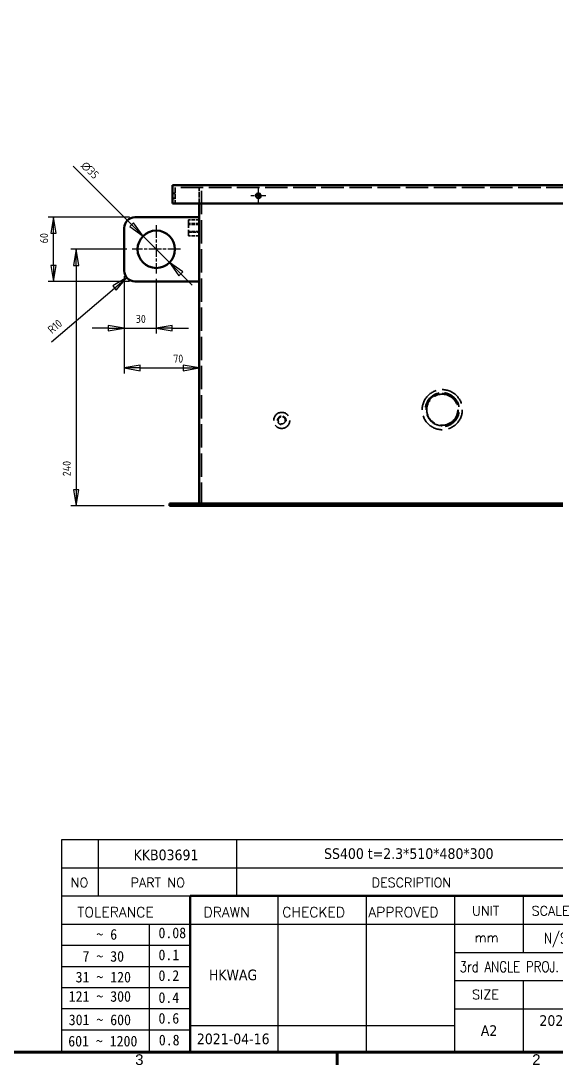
# Model space of a CAD drawing. Header units: millimetres. Extents: x 0 to 2970, y 0 to 2100.
# Drawn here: x 1932 to 2432, y 38 to 1015 of the extents above; entities that cross this region are included whole.
import ezdxf
from ezdxf.enums import TextEntityAlignment as Align

# ---------------------------------------------------------------- set-up
doc = ezdxf.new("R2010")
doc.units = ezdxf.units.MM
doc.header["$LTSCALE"] = 5
doc.linetypes.add('CHAIN', pattern=[0.35429999999999995, 0.2362, -0.0295, 0.0591, -0.0295])
doc.linetypes.add('DASHED', pattern=[0.2067, 0.1654, -0.0413])
doc.layers.get('0').update_dxf_attribs({"lineweight": 25})
for name, color, linetype, lineweight in [('가려진 것(ISO)', 5, 'DASHED', 35), ('가시적인 것(ISO)', 7, 'Continuous', 50), ('가시적인 좁은 것(ISO)', 1, 'Continuous', 35), ('경계(ISO)', 7, 'Continuous', 70), ('제목(ISO)', 5, 'Continuous', 50), ('중심 표식(ISO)', 1, 'Continuous', 25), ('치수(ISO)', 7, 'Continuous', 25)]:
    doc.layers.add(name, color=color, linetype=linetype, lineweight=lineweight)
doc.styles.add('HAN_291', font='')
doc.styles.add('ISO Proportional', font='arial.ttf')
doc.styles.add('ISO ProportionalPSTEK', font='isocp.shx')
doc.styles.add('RC_284', font='ROMANC.shx')
doc.styles.add('RC_287', font='ROMANC.shx')
doc.styles.add('텍스트 스타일333', font='ROMANC.shx', dxfattribs={"width": 0.800000011920929})
doc.styles.add('텍스트 스타일359', font='tahoma.ttf')
doc.styles.get('HAN_291').set_extended_font_data('GulimChe')
doc.dimstyles.new('PSTEK', dxfattribs={"dimscale": 5, "dimtxt": 1.5, "dimasz": 3, "dimexe": 1, "dimexo": 1, "dimgap": 1, "dimtad": 1, "dimrnd": 1e-08, "dimdsep": 46, "dimtxsty": 'ISO ProportionalPSTEK', "dimblk": 'Filled-1', "dimcen": 0.09, "dimdle": 10, "dimclrd": 3, "dimclre": 3, "dimclrt": 1, "dimadec": 1, "dimazin": 2, "dimtfac": 1, "dimtmove": 0, "dimatfit": 3, "dimfxl": 0, "dimtolj": 1, "dimlwd": -1, "dimlwe": -1, "dimarcsym": 0})

# ---------------------------------------------------------------- blocks, each defined once
blk = doc.blocks.new('경계 Default Border')
at = {"layer": '경계(ISO)'}
blk.add_line((445.4999923706055, 10), (445.4999923706055, 7.599999904632568), dxfattribs=at)
at = {"layer": '경계(ISO)', "flags": 128}
blk.add_lwpolyline([(10, 10), (10, 410), (584.0000152587891, 410), (584.0000152587891, 10), (10, 10)], dxfattribs=at)
at = {"layer": '경계(ISO)', "color": 7, "char_height": 2.000000029802322, "attachment_point": 7, "style": 'ISO Proportional'}
for s, insert in [('3', (407.7215234835991, 7.566463384218514)), ('2', (481.9331233847226, 7.599999970197677))]:
    blk.add_mtext(s, dxfattribs=dict(at, insert=insert))
blk = doc.blocks.new('제목 블록 PSTEK')
at = {"color": 180}
for p, q in [((182.475792979055, 11.79100474011392), (182.4757929790549, 51.56524660363496)), ((182.4757929790549, 51.56524660363496), (372.4757929537551, 51.56524660363496)), ((189.2651435055721, 51.56524660363496), (189.2651435055722, 41.00524660363494)), ((215.2152739891528, 41.00524660363494), (215.2152739891528, 51.56524660363496)), ((182.475792979055, 46.2852466036349), (372.4757929537551, 46.28524660363492)), ((182.475792979055, 41.00524660363493), (206.451475290024, 41.00524660363493)), ((222.9401812389276, 11.79100474011392), (222.9401812389276, 41.00524660363494)), ((239.4288871878316, 11.79100474011392), (239.4288871878316, 41.00524660363494)), ((255.9175931367356, 11.79100474011392), (255.9175931367356, 41.00524660363494)), ((268.6918866058747, 41.00524660363494), (268.6918866058747, 30.44524660363498)), ((182.475792979055, 35.72524660363497), (206.451475290024, 35.72524660363497)), ((198.8621818849491, 12.02524660363491), (198.8621818849491, 35.72524660363497)), ((206.451475290024, 35.72524660363497), (372.4757929537551, 35.72524660363497)), ((182.475792979055, 31.77524660363492), (206.451475290024, 31.77524660363492)), ((255.917593136736, 30.44524660363498), (372.4757929537552, 30.44524660363501)), ((182.475792979055, 27.82524660363487), (206.451475290024, 27.82524660363487)), ((182.475792979055, 23.87524660363505), (206.451475290024, 23.87524660363505)), ((255.9175931367359, 25.16524660363502), (372.4757929537552, 25.165246603635)), ((268.6918866058744, 25.16524660363502), (268.6918866058744, 11.79100474011392)), ((182.475792979055, 19.92524660363478), (206.451475290024, 19.92524660363478)), ((255.9175931367359, 19.88524660363481), (310.0881549537553, 19.88524660363481)), ((182.475792979055, 15.97524660363496), (206.451475290024, 15.97524660363496)), ((206.451475290024, 16.74100474011396), (255.9175931367359, 16.74100474011396)), ((182.475792979055, 11.79100474011392), (372.4757929537551, 11.79100474011389))]:
    blk.add_line(p, q, dxfattribs=at)
at = {"color": 7, "linetype": 'Continuous', "lineweight": 25}
blk.add_line((182.4771903250938, 46.27967054998719), (231.7273669611342, 46.27967054998717), dxfattribs=at)
at = {"color": 7, "lineweight": 50}
for p, q in [((206.4514752900237, 11.79100474011392), (206.4514752900237, 41.00524660363494)), ((206.451475290024, 41.00524660363494), (372.4757929537551, 41.00524660363496))]:
    blk.add_line(p, q, dxfattribs=at)
at = {"layer": '제목(ISO)', "lineweight": 18}
blk.add_line((182.475792979055, 35.72500474011393), (182.475792979055, 11.79100474011392), dxfattribs=at)
at = {"color": 7}
for s, height, style, p in [('NO', 1.742399930953979, 'RC_284', (184.135398793432, 42.62317362549192)), ('PART NO', 1.742399930953979, 'RC_284', (195.3359407378685, 42.62317362549192)), ('DESCRIPTION', 1.742399930953979, 'RC_284', (240.4025565652523, 42.62317362549192)), ('UNIT', 1.742399930953979, 'RC_284', (259.1652673287452, 37.34317362549218)), ('SCALE', 1.742399930953979, 'RC_284', (270.2934779252897, 37.34317362549218)), (' TOLERANCE', 1.899999976158142, 'RC_287', (184.0872874387979, 37.00893196870329)), ('DRAWN', 1.899999976158142, 'RC_287', (208.9766620976279, 37.00893196870329)), ('CHECKED', 1.899999976158142, 'RC_287', (223.6856844514997, 37.00893196870329)), ('APPROVED', 1.899999976158142, 'RC_287', (239.7795453577791, 37.00893196870329)), ('    ~ 6', 2.000000029802322, 'HAN_291', (183.7721304966814, 32.8176515608431)), ('0.08', 2.000000029802322, 'HAN_291', (200.5467345600617, 33.09873600004101)), ('mm', 1.742399930953979, 'RC_284', (259.6505418159997, 32.3543089683787)), ('  7 ~ 30', 2.000000029802322, 'HAN_291', (183.7721304966814, 28.70538114822415)), ('0.1', 2.000000029802322, 'HAN_291', (200.5467345600617, 28.98646558742206)), (' 31 ~ 120', 2.000000029802322, 'HAN_291', (183.7721304966814, 24.82628181916237)), ('0.2', 2.000000029802322, 'HAN_291', (200.5467345600617, 25.10736625836028)), ('121 ~ 300', 2.000000029802322, 'HAN_291', (183.7721304966814, 21.21401206133254)), ('0.4', 2.000000029802322, 'HAN_291', (200.5467345600617, 20.99509650053045)), ('SIZE', 1.742399930953979, 'RC_284', (259.1652673287452, 21.69497768947366)), ('301 ~ 600', 2.000000029802322, 'HAN_291', (183.7721304966814, 16.83491273227077)), ('0.6', 2.000000029802322, 'HAN_291', (200.5467345600617, 17.11599717146868)), ('601 ~ 1200', 2.000000029802322, 'HAN_291', (183.6802025156883, 12.84759660881125)), ('0.8', 2.000000029802322, 'HAN_291', (200.6097246063884, 13.05732192299702))]:
    blk.add_text(s, height=height, dxfattribs=dict(at, style=style)).set_placement(p)
at = {"color": 7, "style": '텍스트 스타일333', "width": 0.7999999523162842}
blk.add_text('N/S', height=2.000000029802322, dxfattribs=at).set_placement((274.7838860285014, 33.08524660363496), align=Align.MIDDLE_CENTER)
blk.add_text('3rd ANGLE PROJ.', height=2.000000029802322, dxfattribs=at).set_placement((256.8430306642954, 26.76148381654429))
at = {"layer": '제목(ISO)', "color": 7, "style": '텍스트 스타일359'}
for tag, p in [('4._COLOR_001', (314.5494470160825, 49.5866555044509)), ('부품_번호_001', (195.8984192975649, 47.68851719507643)), ('설명_001', (231.5000355725111, 47.93093315671037)), ('재질_001', (291.7330019921214, 47.93438708374926)), ("3._Q'TY_001", (312.7118730373913, 47.93039168245939)), ('질량\\P3;_001', (349.5094842732269, 48.17078166006607)), ('4._COLOR_002', (324.3217266407488, 46.23628954762174)), ('1._MODEL_NAME_001', (332.1084007889927, 37.37372118353427)), ('제목_001', (338.1744695842885, 32.12981675869008)), ('설계자_001', (209.9799229420091, 25.24293205220372)), ('부품_번호_001', (334.5576595507968, 26.81372118353431)), ('프로젝트_001', (271.7590988545725, 16.70023296085608)), ('시트_크기_001', (260.8024689863173, 14.82595734510938)), ('작성_날짜_001', (207.7211894128072, 13.27447932001324)), ('프로젝트_002', (275.5713032329241, 13.30272914206318))]:
    blk.add_attdef(tag, p, '', height=1.983050853013992, dxfattribs=at)
for tag, p in [('점검자', (231.1845342133799, 26.23312567187446)), ('엔지니어링_승인자', (247.673240162284, 26.23312567187446)), ('점검_날짜', (231.1845342133799, 14.26600474011394)), ('엔지니어링_승인_날짜', (247.673240162284, 14.26600474011394))]:
    blk.add_attdef(tag, text='', height=1.983050853013992, dxfattribs=at).set_placement(p, align=Align.MIDDLE_CENTER)
blk = doc.blocks.new('Filled-1')
at = {"color": 0}
for p, q in [((0, 0), (-1, 0.1666666666666667)), ((-1, 0.1666666666666667), (-1, -0.1666666666666667)), ((-1, 0), (0, 0)), ((-1, -0.1666666666666667), (0, 0))]:
    blk.add_line(p, q, dxfattribs=at)
at = {"color": 0, "flags": 128}
blk.add_lwpolyline([(-1, -0.1666666666666667), (0, 0), (-1, 0.1666666666666667), (-1, -0.1666666666666667)], dxfattribs=at)
at = {"color": 0}
blk.add_solid([(-1, -0.1666666666666667), (0, 0), (-1, 0.1666666666666667), (-1, -0.1666666666666667)], dxfattribs=at)
blk = doc.blocks.new('*D40')
at = {"layer": 'Defpoints', "color": 0, "transparency": 16777216}
for p in [(2035.79136022186, 800.9048477460615), (1983.382450861978, 560.9048477460615), (2070.591360221932, 560.9048477460615)]:
    blk.add_point(p, dxfattribs=at)
at = {"layer": '치수(ISO)', "color": 3, "transparency": 16777216}
for p, q in [((2030.79136022186, 800.9048477460615), (1978.382450861978, 800.9048477460615)), ((1983.382450861978, 785.9048477460615), (1983.382450861978, 575.9048477460615)), ((2065.591360221932, 560.9048477460615), (1978.382450861978, 560.9048477460615))]:
    blk.add_line(p, q, dxfattribs=at)
at = {"layer": '치수(ISO)', "color": 3, "transparency": 16777216, "xscale": 15, "yscale": 15, "zscale": 15}
for p, rotation in [((1983.382450861978, 800.9048477460615), 90), ((1983.382450861978, 560.9048477460615), 270)]:
    blk.add_blockref('Filled-1', p, dxfattribs=dict(at, rotation=rotation))
at = {"layer": '치수(ISO)', "color": 1, "transparency": 16777216, "insert": (1970.880974484025, 588.6816686122032), "char_height": 7.5, "attachment_point": 1, "rotation": 90, "style": 'ISO ProportionalPSTEK'}
blk.add_mtext('\\A1;240', dxfattribs=at)
blk = doc.blocks.new('*D41')
at = {"layer": 'Defpoints', "color": 0, "transparency": 16777216}
for p in [(1962.14970972695, 830.9048477460616), (2038.291360221861, 830.9048477460616), (2038.291360221861, 770.9048477460616)]:
    blk.add_point(p, dxfattribs=at)
at = {"layer": '치수(ISO)', "color": 3, "transparency": 16777216}
for p, q in [((2033.291360221861, 830.9048477460616), (1957.14970972695, 830.9048477460616)), ((1962.14970972695, 785.9048477460616), (1962.14970972695, 815.9048477460616)), ((2033.291360221861, 770.9048477460616), (1957.14970972695, 770.9048477460616))]:
    blk.add_line(p, q, dxfattribs=at)
at = {"layer": '치수(ISO)', "color": 3, "transparency": 16777216, "xscale": 15, "yscale": 15, "zscale": 15}
for p, rotation in [((1962.14970972695, 830.9048477460616), 90), ((1962.14970972695, 770.9048477460616), 270)]:
    blk.add_blockref('Filled-1', p, dxfattribs=dict(at, rotation=rotation))
at = {"layer": '치수(ISO)', "color": 1, "transparency": 16777216, "insert": (1949.649709726949, 806.5524855413372), "char_height": 7.5, "attachment_point": 1, "rotation": 90, "style": 'ISO ProportionalPSTEK'}
blk.add_mtext('\\A1;60', dxfattribs=at)
blk = doc.blocks.new('*D42')
at = {"layer": 'Defpoints', "color": 0, "transparency": 16777216}
for p in [(2028.291360221861, 780.9048477460616), (2058.29136022186, 778.4048477460615), (2058.29136022186, 727.0491142166998)]:
    blk.add_point(p, dxfattribs=at)
at = {"layer": '치수(ISO)', "color": 3, "transparency": 16777216}
for p, q in [((2028.291360221861, 775.9048477460616), (2028.291360221861, 722.0491142166998)), ((2058.29136022186, 773.4048477460615), (2058.29136022186, 722.0491142166998)), ((2013.291360221861, 727.0491142166998), (1998.291360221861, 727.0491142166998)), ((2028.291360221861, 727.0491142166998), (2058.29136022186, 727.0491142166998)), ((2073.29136022186, 727.0491142166998), (2088.29136022186, 727.0491142166998))]:
    blk.add_line(p, q, dxfattribs=at)
at = {"layer": '치수(ISO)', "color": 3, "transparency": 16777216, "xscale": 15, "yscale": 15, "zscale": 15}
blk.add_blockref('Filled-1', (2028.291360221861, 727.0491142166998), dxfattribs=at)
at = {"layer": '치수(ISO)', "color": 3, "transparency": 16777216, "xscale": 15, "yscale": 15, "zscale": 15, "rotation": 180}
blk.add_blockref('Filled-1', (2058.29136022186, 727.0491142166998), dxfattribs=at)
at = {"layer": '치수(ISO)', "color": 1, "transparency": 16777216, "insert": (2039.163407465955, 739.5491142166998), "char_height": 7.5, "attachment_point": 1, "style": 'ISO ProportionalPSTEK'}
blk.add_mtext('\\A1;30', dxfattribs=at)
blk = doc.blocks.new('*D43')
at = {"layer": 'Defpoints', "color": 0, "transparency": 16777216}
for p in [(2028.291360221861, 780.9048477460616), (2098.291360221923, 739.2975357669549), (2098.291360221923, 689.8918173736805)]:
    blk.add_point(p, dxfattribs=at)
at = {"layer": '치수(ISO)', "color": 3, "transparency": 16777216}
for p, q in [((2028.291360221861, 775.9048477460616), (2028.291360221861, 684.8918173736805)), ((2043.291360221861, 689.8918173736805), (2083.291360221923, 689.8918173736805))]:
    blk.add_line(p, q, dxfattribs=at)
at = {"layer": '치수(ISO)', "color": 3, "transparency": 16777216, "xscale": 15, "yscale": 15, "zscale": 15, "rotation": 180}
blk.add_blockref('Filled-1', (2028.291360221861, 689.8918173736805), dxfattribs=at)
at = {"layer": '치수(ISO)', "color": 3, "transparency": 16777216, "xscale": 15, "yscale": 15, "zscale": 15}
blk.add_blockref('Filled-1', (2098.291360221923, 689.8918173736805), dxfattribs=at)
at = {"layer": '치수(ISO)', "color": 1, "transparency": 16777216, "insert": (2074.163407465986, 702.3918173736805), "char_height": 7.5, "attachment_point": 1, "style": 'ISO ProportionalPSTEK'}
blk.add_mtext('\\A1;70', dxfattribs=at)
blk = doc.blocks.new('*D44')
at = {"layer": 'Defpoints', "color": 0, "transparency": 16777216}
for p in [(2045.916991551094, 813.279216416824), (2070.665728892627, 788.5304790752982)]:
    blk.add_point(p, dxfattribs=at)
at = {"layer": '치수(ISO)', "color": 3, "transparency": 16777216}
for p, q in [((2035.310389833294, 823.8858181346206), (1980.473217333934, 878.722990633964)), ((2070.665728892627, 788.5304790752982), (2045.916991551094, 813.279216416824)), ((2081.272330610427, 777.9238773575015), (2091.878932328227, 767.3172756397049))]:
    blk.add_line(p, q, dxfattribs=at)
at = {"layer": '치수(ISO)', "color": 3, "transparency": 16777216, "xscale": 15, "yscale": 15, "zscale": 15}
for p, rotation in [((2045.916991551094, 813.279216416824), 315.0000000000087), ((2070.665728892627, 788.5304790752982), 135.0000000000087)]:
    blk.add_blockref('Filled-1', p, dxfattribs=dict(at, rotation=rotation))
at = {"layer": '치수(ISO)', "color": 1, "transparency": 16777216, "insert": (1992.847586004697, 884.0262914928649), "char_height": 7.5, "attachment_point": 1, "rotation": 315.0000000000087, "style": 'ISO ProportionalPSTEK'}
blk.add_mtext('\\A1;∅35', dxfattribs=at)
blk = doc.blocks.new('*D45')
at = {"layer": 'Defpoints', "color": 0, "transparency": 16777216}
for p in [(2030.679226221912, 774.4198330223452), (2038.291360221861, 780.9048477460618)]:
    blk.add_point(p, dxfattribs=at)
at = {"layer": '치수(ISO)', "color": 3, "transparency": 16777216}
blk.add_line((1960.269661918355, 714.4357259109776), (2019.261025221988, 764.6923109367705), dxfattribs=at)
at = {"layer": '치수(ISO)', "color": 3, "transparency": 16777216, "xscale": 15, "yscale": 15, "zscale": 15, "rotation": 40.42871436622988}
blk.add_blockref('Filled-1', (2030.679226221912, 774.4198330223452), dxfattribs=at)
at = {"layer": '치수(ISO)', "color": 1, "transparency": 16777216, "insert": (1955.969460513684, 727.1934007727721), "char_height": 7.5, "attachment_point": 1, "rotation": 40.428714366229876, "style": 'ISO ProportionalPSTEK'}
blk.add_mtext('\\A1;R10', dxfattribs=at)

msp = doc.modelspace()

# ---------------------------------------------------------------- linework, layer by layer
at = {"layer": '가려진 것(ISO)', "ltscale": 26.38870620727539}
msp.add_line((2100.591360221923, 560.9048477460616), (2100.591360221923, 860.9048477460615), dxfattribs=at)
at = {"layer": '가려진 것(ISO)', "ltscale": 0.876060426235199}
for p, q in [((2075.891360221901, 853.4048477460615), (2073.591360221907, 853.4048477460615)), ((2073.591360221907, 852.9718477460616), (2075.891360221901, 852.9718477460616)), ((2073.591360221907, 848.8378477460615), (2075.891360221901, 848.8378477460615)), ((2073.591360221907, 848.4048477460615), (2075.891360221901, 848.4048477460615)), ((2080.591360221927, 560.9048477460615), (2080.591360221927, 563.2048477460615)), ((2090.591360221927, 560.9048477460615), (2090.591360221927, 563.2048477460615)), ((2160.591360221927, 560.9048477460615), (2160.591360221927, 563.2048477460615)), ((2170.591360221927, 560.9048477460615), (2170.591360221927, 563.2048477460615)), ((2240.591360221927, 560.9048477460615), (2240.591360221927, 563.2048477460615)), ((2250.591360221927, 560.9048477460615), (2250.591360221927, 563.2048477460615)), ((2320.591360221927, 560.9048477460615), (2320.591360221927, 563.2048477460615)), ((2330.591360221927, 560.9048477460615), (2330.591360221927, 563.2048477460615)), ((2400.591360221927, 560.9048477460615), (2400.591360221927, 563.2048477460615)), ((2410.591360221927, 560.9048477460615), (2410.591360221927, 563.2048477460615))]:
    msp.add_line(p, q, dxfattribs=at)
at = {"layer": '가려진 것(ISO)', "ltscale": 5.713989734649658}
for p, q in [((2075.891360221924, 858.6048477460615), (2075.891360221924, 843.6048477460614)), ((2098.291360221923, 843.6048477460614), (2098.291360221923, 858.6048477460615))]:
    msp.add_line(p, q, dxfattribs=at)
at = {"layer": '가려진 것(ISO)', "ltscale": 25.43222999572754}
msp.add_line((2575.291360221936, 858.6048477460615), (2075.891360221924, 858.6048477460615), dxfattribs=at)
at = {"layer": '가려진 것(ISO)', "ltscale": 8.975571632385254}
msp.add_line((2088.291360221834, 828.4048477460615), (2088.291360221834, 813.4048477460617), dxfattribs=at)
at = {"layer": '가려진 것(ISO)', "ltscale": 3.809293270111084}
for p, q in [((2098.291360221834, 828.4048477460615), (2088.291360221834, 828.4048477460615)), ((2098.291360221834, 824.9048477460615), (2088.291360221834, 824.9048477460615)), ((2098.291360221834, 824.2283477460616), (2088.291360221834, 824.2283477460616)), ((2098.291360221834, 817.5813477460615), (2088.291360221834, 817.5813477460615)), ((2088.291360221834, 816.9048477460617), (2098.291360221834, 816.9048477460617)), ((2098.291360221834, 813.4048477460617), (2088.291360221834, 813.4048477460617))]:
    msp.add_line(p, q, dxfattribs=at)
at = {"layer": '가려진 것(ISO)', "ltscale": 28.49775695800781}
msp.add_circle((2325.591360221797, 650.9048477460616), 18.75000000000001, dxfattribs=at)
at = {"layer": '가려진 것(ISO)', "ltscale": 22.80256843566895}
msp.add_circle((2325.591360221782, 650.9048477460616), 15.00287146020407, dxfattribs=at)
at = {"layer": '가려진 것(ISO)', "ltscale": 29.38435363769531}
msp.add_circle((2325.591360221798, 650.9048477460616), 14.5, dxfattribs=at)
at = {"layer": '가려진 것(ISO)', "ltscale": 22.79820442199707}
msp.add_circle((2175.591360221802, 640.9048477460616), 7.5, dxfattribs=at)
at = {"layer": '가려진 것(ISO)', "ltscale": 7.954738140106201}
msp.add_circle((2175.591360221802, 640.9048477460616), 3.323500000000001, dxfattribs=at)
at = {"layer": '가려진 것(ISO)', "ltscale": 24.14439582824707}
msp.add_arc((2325.591360221788, 650.9048477460616), 15.88572198318276, 280.000000000049, 189.9999999999977, dxfattribs=at)
at = {"layer": '가려진 것(ISO)', "ltscale": 7.180437088012695}
msp.add_arc((2175.591360221802, 640.9048477460615), 3.999999999999988, 350.0000000000049, 259.9999999999529, dxfattribs=at)
at = {"layer": '가시적인 것(ISO)'}
for p, q in [((2073.591360221931, 860.9048477460615), (2073.591360221931, 843.6048477460614)), ((2577.591360221931, 860.9048477460615), (2073.591360221931, 860.9048477460615)), ((2577.591360221931, 843.6048477460614), (2073.591360221931, 843.6048477460614)), ((2098.291360221923, 563.2048477460615), (2098.291360221923, 843.6048477460614)), ((2098.29136022186, 830.9048477460616), (2038.291360221861, 830.9048477460616)), ((2028.291360221861, 820.9048477460616), (2028.291360221861, 780.9048477460616)), ((2038.291360221861, 770.9048477460616), (2098.29136022186, 770.9048477460616)), ((2580.591360221931, 563.2048477460615), (2070.591360221931, 563.2048477460615)), ((2070.591360221931, 560.9048477460615), (2070.591360221931, 563.2048477460615)), ((2580.591360221931, 560.9048477460615), (2070.591360221931, 560.9048477460615))]:
    msp.add_line(p, q, dxfattribs=at)
for centre, radius in [((2153.59136022193, 850.9048477460615), 2.067000000000001), ((2058.29136022186, 800.9048477460617), 17.5)]:
    msp.add_circle(centre, radius, dxfattribs=at)
for centre, start, end in [((2038.291360221861, 820.9048477460616), 90, 180), ((2038.291360221861, 780.9048477460616), 180, 270)]:
    msp.add_arc(centre, 10.00000000000004, start, end, dxfattribs=at)
at = {"layer": '가시적인 좁은 것(ISO)'}
msp.add_arc((2153.59136022193, 850.9048477460615), 2.499999999999968, 280.0000000000483, 189.999999999998, dxfattribs=at)
at = {"layer": '중심 표식(ISO)', "linetype": 'CHAIN', "ltscale": 3.141061067581177}
for p, q in [((2160.65836022193, 850.9048477460615), (2146.52436022193, 850.9048477460615)), ((2153.59136022193, 857.9718477460615), (2153.59136022193, 843.8378477460615))]:
    msp.add_line(p, q, dxfattribs=at)
at = {"layer": '중심 표식(ISO)', "linetype": 'CHAIN', "ltscale": 10.00076675415039}
for p, q in [((2058.29136022186, 823.4048477460615), (2058.29136022186, 778.4048477460615)), ((2080.791360221861, 800.9048477460615), (2035.79136022186, 800.9048477460615))]:
    msp.add_line(p, q, dxfattribs=at)

# ---------------------------------------------------------------- block references
at = {"xscale": 5, "yscale": 5, "zscale": 5}
msp.add_blockref('경계 Default Border', (0, 0), dxfattribs=at)
ref = msp.add_blockref('제목 블록 PSTEK', (1057.621035231224, -8.955023700569475), dxfattribs=dict(xscale=5, yscale=5, zscale=5))
ref.add_attrib('설계자_001', 'HKWAG', (2107.52064994127, 117.2596365604491), dxfattribs={"layer": '제목(ISO)', "color": 7, "height": 9.915254265069962, "style": '텍스트 스타일359'})
ref.add_attrib('프로젝트_001', '2021_컨버터_PSEP-0930KDC', (2416.416529504087, 74.54614110371092), dxfattribs={"layer": '제목(ISO)', "color": 7, "height": 9.915254265069962, "style": '텍스트 스타일359'})
ref.add_attrib('시트_크기_001', 'A2', (2361.63338016281, 65.17476302497744), dxfattribs={"layer": '제목(ISO)', "color": 7, "height": 9.915254265069962, "style": '텍스트 스타일359'})
ref.add_attrib('작성_날짜_001', '2021-04-16', (2096.226982295261, 57.41737289949673), dxfattribs={"layer": '제목(ISO)', "color": 7, "height": 9.915254265069962, "style": '텍스트 스타일359'})
ref.add_attrib('설명_001', 'SS400 t=2.3*510*480*300', (2215.12121309378, 230.6996420829824), dxfattribs={"layer": '제목(ISO)', "color": 7, "height": 9.915254265069962, "style": '텍스트 스타일359'})
ref.add_attrib('부품_번호_001', 'KKB03691', (2037.113131719049, 229.4875622748127), dxfattribs={"layer": '제목(ISO)', "color": 7, "height": 9.915254265069962, "style": '텍스트 스타일359'})

# ---------------------------------------------------------------- dimensions: what is measured, and where the dimension line sits
at = {"layer": '치수(ISO)', "color": 3}
dim = msp.add_diameter_dim_2p(p1=(2070.665728892627, 788.5304790752982), p2=(2045.916991551094, 813.279216416824), dimstyle='PSTEK', override={"dimdec": 2, "dimlfac": 0.9999999999999805, "dimtp": 0, "dimtm": -0, "dimtdec": 2, "dimatfit": 2}, dxfattribs=at)
dim.commit()
dim.dimension.update_dxf_attribs({"geometry": '*D44', "text_midpoint": (1989.421887055822, 869.7743209120782), "dimtype": 163})
for base, p1, p2, angle, override, picture, middle in [((1962.14970972695, 830.9048477460616), (2038.291360221861, 770.9048477460616), (2038.291360221861, 830.9048477460616), 270, {"dimdec": 2, "dimtp": 0, "dimtm": -0, "dimtdec": 2, "dimtofl": 0, "dimatfit": 1}, '*D41', (1962.149709726949, 810.9048477460616)), ((1983.382450861978, 560.9048477460615), (2035.79136022186, 800.9048477460615), (2070.591360221932, 560.9048477460615), 90, {"dimdec": 2, "dimtp": 0, "dimtm": -0, "dimtdec": 2, "dimtofl": 0, "dimatfit": 1}, '*D40', (1983.382450861977, 595.9048477460615)), ((2058.29136022186, 727.0491142166998), (2028.291360221861, 780.9048477460616), (2058.29136022186, 778.4048477460615), 180, {"dimdec": 2, "dimtp": 0, "dimtm": -0, "dimtdec": 2, "dimtofl": 1, "dimatfit": 1}, '*D42', (2043.29136022186, 727.0491142166998)), ((2098.291360221923, 689.8918173736805), (2028.291360221861, 780.9048477460616), (2098.291360221923, 739.2975357669549), 180, {"dimdec": 2, "dimse2": 1, "dimtp": 0, "dimtm": -0, "dimtdec": 2, "dimtofl": 0, "dimatfit": 1}, '*D43', (2078.291360221891, 689.8918173736805))]:
    dim = msp.add_linear_dim(base=base, p1=p1, p2=p2, angle=angle, dimstyle='PSTEK', override=override, dxfattribs=at)
    dim.commit()
    dim.dimension.update_dxf_attribs({"geometry": picture, "text_midpoint": middle, "dimtype": 160})
dim = msp.add_radius_dim(center=(2038.291360221861, 780.9048477460618), mpoint=(2030.679226221912, 774.4198330223452), dimstyle='PSTEK', override={"dimdec": 2, "dimcen": 0, "dimtp": 0, "dimtm": -0, "dimtdec": 2, "dimtofl": 0}, dxfattribs=at)
dim.commit()
dim.dimension.update_dxf_attribs({"geometry": '*D45', "text_midpoint": (1968.930712020659, 721.8143450257572), "dimtype": 164})

doc.saveas('drawing.dxf')
